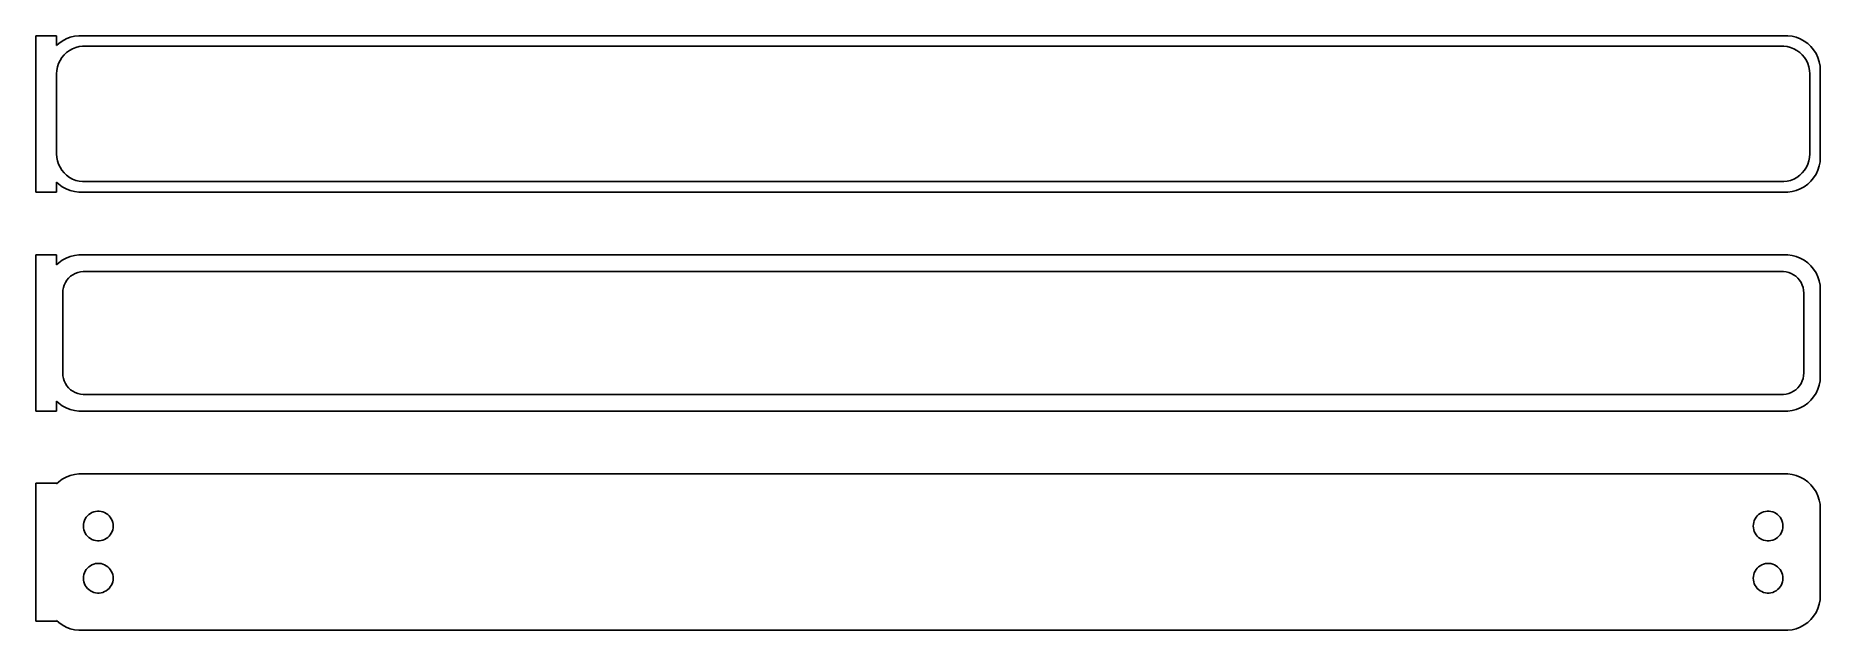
# Model space of a CAD drawing. Header units: metres. Extents: x -129 to 128, y 83 to 169.
import ezdxf

# ---------------------------------------------------------------- set-up
doc = ezdxf.new("R2010")
doc.units = ezdxf.units.M

msp = doc.modelspace()

# ---------------------------------------------------------------- linework, layer by layer
for p, q in [((-126, 168.74), (-129, 168.74)), ((-129, 168.74), (-129, 146.26)), ((-126, 167.309), (-126, 168.74)), ((-125.687, 167.603), (-126, 167.309)), ((-125.179, 167.972), (-125.687, 167.603)), ((-124.629, 168.274), (-125.179, 167.972)), ((-124.045, 168.505), (-124.629, 168.274)), ((-124.143, 166.627), (-123.703, 166.869)), ((-123.437, 168.661), (-124.045, 168.505)), ((-123.703, 166.869), (-123.236, 167.054)), ((-122.814, 168.74), (-123.437, 168.661)), ((-123.236, 167.054), (-122.75, 167.179)), ((122.814, 168.74), (-122.814, 168.74)), ((-122.75, 167.179), (-122.251, 167.242)), ((-122.251, 167.242), (122.251, 167.242)), ((122.251, 167.242), (122.75, 167.179)), ((122.75, 167.179), (123.236, 167.054)), ((123.437, 168.661), (122.814, 168.74)), ((123.236, 167.054), (123.703, 166.869)), ((124.045, 168.505), (123.437, 168.661)), ((123.703, 166.869), (124.143, 166.627)), ((124.629, 168.274), (124.045, 168.505)), ((125.179, 167.972), (124.629, 168.274)), ((125.687, 167.603), (125.179, 167.972)), ((126.145, 167.173), (125.687, 167.603)), ((126.545, 166.689), (126.145, 167.173)), ((-125.968, 163.751), (-125.874, 164.245)), ((-125.874, 164.245), (-125.719, 164.722)), ((-125.719, 164.722), (-125.505, 165.177)), ((-125.505, 165.177), (-125.236, 165.601)), ((-125.236, 165.601), (-124.916, 165.988)), ((-124.916, 165.988), (-124.55, 166.332)), ((-124.55, 166.332), (-124.143, 166.627)), ((124.143, 166.627), (124.55, 166.332)), ((124.55, 166.332), (124.916, 165.988)), ((124.916, 165.988), (125.236, 165.601)), ((125.236, 165.601), (125.505, 165.177)), ((125.505, 165.177), (125.719, 164.722)), ((125.719, 164.722), (125.874, 164.245)), ((125.874, 164.245), (125.968, 163.751)), ((126.882, 166.159), (126.545, 166.689)), ((127.149, 165.591), (126.882, 166.159)), ((127.343, 164.993), (127.149, 165.591)), ((127.461, 164.377), (127.343, 164.993)), ((127.5, 163.75), (127.461, 164.377)), ((-126, 163.25), (-125.968, 163.751)), ((-126, 151.75), (-126, 163.25)), ((125.968, 163.751), (126, 163.25)), ((126, 163.25), (126, 151.75)), ((127.5, 151.25), (127.5, 163.75)), ((-125.968, 151.249), (-126, 151.75)), ((126, 151.75), (125.968, 151.249)), ((-125.874, 150.755), (-125.968, 151.249)), ((-125.719, 150.278), (-125.874, 150.755)), ((-125.505, 149.823), (-125.719, 150.278)), ((-125.236, 149.399), (-125.505, 149.823)), ((-124.916, 149.012), (-125.236, 149.399)), ((-124.55, 148.668), (-124.916, 149.012)), ((124.916, 149.012), (124.55, 148.668)), ((125.236, 149.399), (124.916, 149.012)), ((125.505, 149.823), (125.236, 149.399)), ((125.719, 150.278), (125.505, 149.823)), ((125.874, 150.755), (125.719, 150.278)), ((125.968, 151.249), (125.874, 150.755)), ((126.545, 148.311), (126.882, 148.841)), ((126.882, 148.841), (127.149, 149.409)), ((127.149, 149.409), (127.343, 150.007)), ((127.343, 150.007), (127.461, 150.623)), ((127.461, 150.623), (127.5, 151.25)), ((-129, 146.26), (-126, 146.26)), ((-126, 147.691), (-125.687, 147.397)), ((-126, 146.26), (-126, 147.691)), ((-125.687, 147.397), (-125.179, 147.028)), ((-125.179, 147.028), (-124.629, 146.726)), ((-124.629, 146.726), (-124.045, 146.495)), ((-124.143, 148.373), (-124.55, 148.668)), ((-123.703, 148.131), (-124.143, 148.373)), ((-124.045, 146.495), (-123.437, 146.339)), ((-123.236, 147.946), (-123.703, 148.131)), ((-123.437, 146.339), (-122.814, 146.26)), ((-122.75, 147.821), (-123.236, 147.946)), ((-122.814, 146.26), (122.814, 146.26)), ((-122.251, 147.758), (-122.75, 147.821)), ((122.251, 147.758), (-122.251, 147.758)), ((122.75, 147.821), (122.251, 147.758)), ((123.236, 147.946), (122.75, 147.821)), ((122.814, 146.26), (123.437, 146.339)), ((123.703, 148.131), (123.236, 147.946)), ((123.437, 146.339), (124.045, 146.495)), ((124.143, 148.373), (123.703, 148.131)), ((124.045, 146.495), (124.629, 146.726)), ((124.55, 148.668), (124.143, 148.373)), ((124.629, 146.726), (125.179, 147.028)), ((125.179, 147.028), (125.687, 147.397)), ((125.687, 147.397), (126.145, 147.827)), ((126.145, 147.827), (126.545, 148.311)), ((-126, 137.229), (-129, 137.229)), ((-129, 137.229), (-129, 114.771)), ((-126, 135.809), (-126, 137.229)), ((-125.687, 136.103), (-126, 135.809)), ((-125.179, 136.472), (-125.687, 136.103)), ((-124.629, 136.774), (-125.179, 136.472)), ((-124.045, 137.005), (-124.629, 136.774)), ((-123.437, 137.161), (-124.045, 137.005)), ((-122.814, 137.24), (-123.437, 137.161)), ((122.814, 137.24), (-122.814, 137.24)), ((123.437, 137.161), (122.814, 137.24)), ((124.045, 137.005), (123.437, 137.161)), ((124.629, 136.774), (124.045, 137.005)), ((125.179, 136.472), (124.629, 136.774)), ((125.687, 136.103), (125.179, 136.472)), ((126.145, 135.673), (125.687, 136.103)), ((-124.728, 133.25), (-124.518, 133.58)), ((-124.518, 133.58), (-124.269, 133.881)), ((-124.269, 133.881), (-123.984, 134.149)), ((-123.984, 134.149), (-123.668, 134.378)), ((-123.668, 134.378), (-123.325, 134.567)), ((-123.325, 134.567), (-122.962, 134.711)), ((-122.962, 134.711), (-122.583, 134.808)), ((-122.583, 134.808), (-122.195, 134.857)), ((-122.195, 134.857), (122.195, 134.857)), ((122.195, 134.857), (122.583, 134.808)), ((122.583, 134.808), (122.962, 134.711)), ((122.962, 134.711), (123.325, 134.567)), ((123.325, 134.567), (123.668, 134.378)), ((123.668, 134.378), (123.984, 134.149)), ((123.984, 134.149), (124.269, 133.881)), ((124.269, 133.881), (124.518, 133.58)), ((124.518, 133.58), (124.728, 133.25)), ((126.545, 135.189), (126.145, 135.673)), ((126.882, 134.659), (126.545, 135.189)), ((127.149, 134.091), (126.882, 134.659)), ((127.343, 133.493), (127.149, 134.091)), ((127.461, 132.877), (127.343, 133.493)), ((-125.113, 131.75), (-125.088, 132.14)), ((-125.113, 120.25), (-125.113, 131.75)), ((-125.088, 132.14), (-125.015, 132.524)), ((-125.015, 132.524), (-124.894, 132.896)), ((-124.894, 132.896), (-124.728, 133.25)), ((124.728, 133.25), (124.894, 132.896)), ((124.894, 132.896), (125.015, 132.524)), ((125.015, 132.524), (125.088, 132.14)), ((125.088, 132.14), (125.113, 131.75)), ((125.113, 131.75), (125.113, 120.25)), ((127.5, 132.25), (127.461, 132.877)), ((127.5, 119.75), (127.5, 132.25)), ((-125.088, 119.86), (-125.113, 120.25)), ((-125.015, 119.476), (-125.088, 119.86)), ((-124.894, 119.104), (-125.015, 119.476)), ((-124.728, 118.75), (-124.894, 119.104)), ((-124.518, 118.42), (-124.728, 118.75)), ((-124.269, 118.119), (-124.518, 118.42)), ((-123.984, 117.851), (-124.269, 118.119)), ((124.269, 118.119), (123.984, 117.851)), ((124.518, 118.42), (124.269, 118.119)), ((124.728, 118.75), (124.518, 118.42)), ((124.894, 119.104), (124.728, 118.75)), ((125.015, 119.476), (124.894, 119.104)), ((125.088, 119.86), (125.015, 119.476)), ((125.113, 120.25), (125.088, 119.86)), ((127.149, 117.909), (127.343, 118.507)), ((127.343, 118.507), (127.461, 119.123)), ((127.461, 119.123), (127.5, 119.75)), ((-126, 114.771), (-126, 116.191)), ((-126, 116.191), (-125.687, 115.897)), ((-125.687, 115.897), (-125.179, 115.528)), ((-125.179, 115.528), (-124.629, 115.226)), ((-123.668, 117.622), (-123.984, 117.851)), ((-123.325, 117.433), (-123.668, 117.622)), ((-122.962, 117.289), (-123.325, 117.433)), ((-122.583, 117.192), (-122.962, 117.289)), ((-122.195, 117.143), (-122.583, 117.192)), ((122.195, 117.143), (-122.195, 117.143)), ((122.583, 117.192), (122.195, 117.143)), ((122.962, 117.289), (122.583, 117.192)), ((123.325, 117.433), (122.962, 117.289)), ((123.668, 117.622), (123.325, 117.433)), ((123.984, 117.851), (123.668, 117.622)), ((124.629, 115.226), (125.179, 115.528)), ((125.179, 115.528), (125.687, 115.897)), ((125.687, 115.897), (126.145, 116.327)), ((126.145, 116.327), (126.545, 116.811)), ((126.545, 116.811), (126.882, 117.341)), ((126.882, 117.341), (127.149, 117.909)), ((-129, 114.771), (-126, 114.771)), ((-124.629, 115.226), (-124.045, 114.995)), ((-124.045, 114.995), (-123.437, 114.839)), ((-123.437, 114.839), (-122.814, 114.76)), ((-122.814, 114.76), (122.814, 114.76)), ((122.814, 114.76), (123.437, 114.839)), ((123.437, 114.839), (124.045, 114.995)), ((124.045, 114.995), (124.629, 115.226)), ((-124.629, 105.274), (-125.179, 104.972)), ((-124.045, 105.505), (-124.629, 105.274)), ((-123.437, 105.661), (-124.045, 105.505)), ((-122.814, 105.74), (-123.437, 105.661)), ((122.814, 105.74), (-122.814, 105.74)), ((123.437, 105.661), (122.814, 105.74)), ((124.045, 105.505), (123.437, 105.661)), ((124.629, 105.274), (124.045, 105.505)), ((125.179, 104.972), (124.629, 105.274)), ((-126, 104.403), (-129, 104.403)), ((-129, 104.403), (-129, 84.5974)), ((-125.687, 104.603), (-126, 104.309)), ((-126, 104.309), (-126, 104.403)), ((-125.179, 104.972), (-125.687, 104.603)), ((125.687, 104.603), (125.179, 104.972)), ((126.145, 104.173), (125.687, 104.603)), ((126.545, 103.689), (126.145, 104.173)), ((126.882, 103.159), (126.545, 103.689)), ((127.149, 102.591), (126.882, 103.159)), ((-121.361, 99.8953), (-121.144, 100.053)), ((-121.144, 100.053), (-120.909, 100.182)), ((-120.909, 100.182), (-120.66, 100.281)), ((-120.66, 100.281), (-120.4, 100.347)), ((-120.4, 100.347), (-120.134, 100.381)), ((-120.134, 100.381), (-119.866, 100.381)), ((-119.866, 100.381), (-119.6, 100.347)), ((-119.6, 100.347), (-119.34, 100.281)), ((-119.34, 100.281), (-119.091, 100.182)), ((-119.091, 100.182), (-118.856, 100.053)), ((-118.856, 100.053), (-118.639, 99.8953)), ((118.639, 99.8953), (118.856, 100.053)), ((118.856, 100.053), (119.091, 100.182)), ((119.091, 100.182), (119.34, 100.281)), ((119.34, 100.281), (119.6, 100.347)), ((119.6, 100.347), (119.866, 100.381)), ((119.866, 100.381), (120.134, 100.381)), ((120.134, 100.381), (120.4, 100.347)), ((120.4, 100.347), (120.66, 100.281)), ((120.66, 100.281), (120.909, 100.182)), ((120.909, 100.182), (121.144, 100.053)), ((121.144, 100.053), (121.361, 99.8953)), ((127.343, 101.993), (127.149, 102.591)), ((127.461, 101.377), (127.343, 101.993)), ((127.5, 100.75), (127.461, 101.377)), ((127.5, 88.25), (127.5, 100.75)), ((-122.135, 98.25), (-122.118, 98.5176)), ((-122.118, 97.9824), (-122.135, 98.25)), ((-122.118, 98.5176), (-122.068, 98.781)), ((-122.068, 97.719), (-122.118, 97.9824)), ((-122.068, 98.781), (-121.985, 99.036)), ((-121.985, 97.4639), (-122.068, 97.719)), ((-121.985, 99.036), (-121.871, 99.2787)), ((-121.871, 99.2787), (-121.727, 99.5051)), ((-121.727, 99.5051), (-121.557, 99.7117)), ((-121.557, 99.7117), (-121.361, 99.8953)), ((-118.639, 99.8953), (-118.443, 99.7117)), ((-118.443, 99.7117), (-118.273, 99.5051)), ((-118.273, 99.5051), (-118.129, 99.2787)), ((-118.129, 99.2787), (-118.015, 99.036)), ((-118.015, 99.036), (-117.932, 98.781)), ((-117.932, 97.719), (-118.015, 97.4639)), ((-117.932, 98.781), (-117.882, 98.5176)), ((-117.882, 97.9824), (-117.932, 97.719)), ((-117.882, 98.5176), (-117.865, 98.25)), ((-117.865, 98.25), (-117.882, 97.9824)), ((117.865, 98.25), (117.882, 98.5176)), ((117.882, 97.9824), (117.865, 98.25)), ((117.882, 98.5176), (117.932, 98.781)), ((117.932, 97.719), (117.882, 97.9824)), ((117.932, 98.781), (118.015, 99.036)), ((118.015, 97.4639), (117.932, 97.719)), ((118.015, 99.036), (118.129, 99.2787)), ((118.129, 99.2787), (118.273, 99.5051)), ((118.273, 99.5051), (118.443, 99.7117)), ((118.443, 99.7117), (118.639, 99.8953)), ((121.361, 99.8953), (121.557, 99.7117)), ((121.557, 99.7117), (121.727, 99.5051)), ((121.727, 99.5051), (121.871, 99.2787)), ((121.871, 99.2787), (121.985, 99.036)), ((121.985, 99.036), (122.068, 98.781)), ((122.068, 97.719), (121.985, 97.4639)), ((122.068, 98.781), (122.118, 98.5176)), ((122.118, 97.9824), (122.068, 97.719)), ((122.118, 98.5176), (122.135, 98.25)), ((122.135, 98.25), (122.118, 97.9824)), ((-121.871, 97.2213), (-121.985, 97.4639)), ((-121.727, 96.9949), (-121.871, 97.2213)), ((-121.557, 96.7883), (-121.727, 96.9949)), ((-121.361, 96.6047), (-121.557, 96.7883)), ((-121.144, 96.4471), (-121.361, 96.6047)), ((-120.909, 96.3179), (-121.144, 96.4471)), ((-120.66, 96.2192), (-120.909, 96.3179)), ((-120.4, 96.1525), (-120.66, 96.2192)), ((-120.134, 96.1189), (-120.4, 96.1525)), ((-119.866, 96.1189), (-120.134, 96.1189)), ((-119.6, 96.1525), (-119.866, 96.1189)), ((-119.34, 96.2192), (-119.6, 96.1525)), ((-119.091, 96.3179), (-119.34, 96.2192)), ((-118.856, 96.4471), (-119.091, 96.3179)), ((-118.639, 96.6047), (-118.856, 96.4471)), ((-118.443, 96.7883), (-118.639, 96.6047)), ((-118.273, 96.9949), (-118.443, 96.7883)), ((-118.129, 97.2213), (-118.273, 96.9949)), ((-118.015, 97.4639), (-118.129, 97.2213)), ((118.129, 97.2213), (118.015, 97.4639)), ((118.273, 96.9949), (118.129, 97.2213)), ((118.443, 96.7883), (118.273, 96.9949)), ((118.639, 96.6047), (118.443, 96.7883)), ((118.856, 96.4471), (118.639, 96.6047)), ((119.091, 96.3179), (118.856, 96.4471)), ((119.34, 96.2192), (119.091, 96.3179)), ((119.6, 96.1525), (119.34, 96.2192)), ((119.866, 96.1189), (119.6, 96.1525)), ((120.134, 96.1189), (119.866, 96.1189)), ((120.4, 96.1525), (120.134, 96.1189)), ((120.66, 96.2192), (120.4, 96.1525)), ((120.909, 96.3179), (120.66, 96.2192)), ((121.144, 96.4471), (120.909, 96.3179)), ((121.361, 96.6047), (121.144, 96.4471)), ((121.557, 96.7883), (121.361, 96.6047)), ((121.727, 96.9949), (121.557, 96.7883)), ((121.871, 97.2213), (121.727, 96.9949)), ((121.985, 97.4639), (121.871, 97.2213)), ((-121.557, 92.2117), (-121.361, 92.3953)), ((-121.361, 92.3953), (-121.144, 92.5529)), ((-121.144, 92.5529), (-120.909, 92.6821)), ((-120.909, 92.6821), (-120.66, 92.7808)), ((-120.66, 92.7808), (-120.4, 92.8475)), ((-120.4, 92.8475), (-120.134, 92.8811)), ((-120.134, 92.8811), (-119.866, 92.8811)), ((-119.866, 92.8811), (-119.6, 92.8475)), ((-119.6, 92.8475), (-119.34, 92.7808)), ((-119.34, 92.7808), (-119.091, 92.6821)), ((-119.091, 92.6821), (-118.856, 92.5529)), ((-118.856, 92.5529), (-118.639, 92.3953)), ((-118.639, 92.3953), (-118.443, 92.2117)), ((118.443, 92.2117), (118.639, 92.3953)), ((118.639, 92.3953), (118.856, 92.5529)), ((118.856, 92.5529), (119.091, 92.6821)), ((119.091, 92.6821), (119.34, 92.7808)), ((119.34, 92.7808), (119.6, 92.8475)), ((119.6, 92.8475), (119.866, 92.8811)), ((119.866, 92.8811), (120.134, 92.8811)), ((120.134, 92.8811), (120.4, 92.8475)), ((120.4, 92.8475), (120.66, 92.7808)), ((120.66, 92.7808), (120.909, 92.6821)), ((120.909, 92.6821), (121.144, 92.5529)), ((121.144, 92.5529), (121.361, 92.3953)), ((121.361, 92.3953), (121.557, 92.2117)), ((-122.135, 90.75), (-122.118, 91.0176)), ((-122.118, 90.4824), (-122.135, 90.75)), ((-122.118, 91.0176), (-122.068, 91.281)), ((-122.068, 90.219), (-122.118, 90.4824)), ((-122.068, 91.281), (-121.985, 91.5361)), ((-121.985, 89.964), (-122.068, 90.219)), ((-121.985, 91.5361), (-121.871, 91.7787)), ((-121.871, 89.7213), (-121.985, 89.964)), ((-121.871, 91.7787), (-121.727, 92.0051)), ((-121.727, 92.0051), (-121.557, 92.2117)), ((-118.443, 92.2117), (-118.273, 92.0051)), ((-118.273, 92.0051), (-118.129, 91.7787)), ((-118.129, 91.7787), (-118.015, 91.5361)), ((-118.015, 89.964), (-118.129, 89.7213)), ((-118.015, 91.5361), (-117.932, 91.281)), ((-117.932, 90.219), (-118.015, 89.964)), ((-117.932, 91.281), (-117.882, 91.0176)), ((-117.882, 90.4824), (-117.932, 90.219)), ((-117.882, 91.0176), (-117.865, 90.75)), ((-117.865, 90.75), (-117.882, 90.4824)), ((117.865, 90.75), (117.882, 91.0176)), ((117.882, 90.4824), (117.865, 90.75)), ((117.882, 91.0176), (117.932, 91.281)), ((117.932, 90.219), (117.882, 90.4824)), ((117.932, 91.281), (118.015, 91.5361)), ((118.015, 89.964), (117.932, 90.219)), ((118.015, 91.5361), (118.129, 91.7787)), ((118.129, 89.7213), (118.015, 89.964)), ((118.129, 91.7787), (118.273, 92.0051)), ((118.273, 92.0051), (118.443, 92.2117)), ((121.557, 92.2117), (121.727, 92.0051)), ((121.727, 92.0051), (121.871, 91.7787)), ((121.871, 91.7787), (121.985, 91.5361)), ((121.985, 89.964), (121.871, 89.7213)), ((121.985, 91.5361), (122.068, 91.281)), ((122.068, 90.219), (121.985, 89.964)), ((122.068, 91.281), (122.118, 91.0176)), ((122.118, 90.4824), (122.068, 90.219)), ((122.118, 91.0176), (122.135, 90.75)), ((122.135, 90.75), (122.118, 90.4824)), ((-121.727, 89.4949), (-121.871, 89.7213)), ((-121.557, 89.2883), (-121.727, 89.4949)), ((-121.361, 89.1047), (-121.557, 89.2883)), ((-121.144, 88.9471), (-121.361, 89.1047)), ((-120.909, 88.8179), (-121.144, 88.9471)), ((-120.66, 88.7192), (-120.909, 88.8179)), ((-120.4, 88.6525), (-120.66, 88.7192)), ((-120.134, 88.6189), (-120.4, 88.6525)), ((-119.866, 88.6189), (-120.134, 88.6189)), ((-119.6, 88.6525), (-119.866, 88.6189)), ((-119.34, 88.7192), (-119.6, 88.6525)), ((-119.091, 88.8179), (-119.34, 88.7192)), ((-118.856, 88.9471), (-119.091, 88.8179)), ((-118.639, 89.1047), (-118.856, 88.9471)), ((-118.443, 89.2883), (-118.639, 89.1047)), ((-118.273, 89.4949), (-118.443, 89.2883)), ((-118.129, 89.7213), (-118.273, 89.4949)), ((118.273, 89.4949), (118.129, 89.7213)), ((118.443, 89.2883), (118.273, 89.4949)), ((118.639, 89.1047), (118.443, 89.2883)), ((118.856, 88.9471), (118.639, 89.1047)), ((119.091, 88.8179), (118.856, 88.9471)), ((119.34, 88.7192), (119.091, 88.8179)), ((119.6, 88.6525), (119.34, 88.7192)), ((119.866, 88.6189), (119.6, 88.6525)), ((120.134, 88.6189), (119.866, 88.6189)), ((120.4, 88.6525), (120.134, 88.6189)), ((120.66, 88.7192), (120.4, 88.6525)), ((120.909, 88.8179), (120.66, 88.7192)), ((121.144, 88.9471), (120.909, 88.8179)), ((121.361, 89.1047), (121.144, 88.9471)), ((121.557, 89.2883), (121.361, 89.1047)), ((121.727, 89.4949), (121.557, 89.2883)), ((121.871, 89.7213), (121.727, 89.4949)), ((127.343, 87.0066), (127.461, 87.6233)), ((127.461, 87.6233), (127.5, 88.25)), ((-126, 84.5974), (-126, 84.6913)), ((-126, 84.6913), (-125.687, 84.3974)), ((125.687, 84.3974), (126.145, 84.8273)), ((126.145, 84.8273), (126.545, 85.3111)), ((126.545, 85.3111), (126.882, 85.8412)), ((126.882, 85.8412), (127.149, 86.4094)), ((127.149, 86.4094), (127.343, 87.0066)), ((-129, 84.5974), (-126, 84.5974)), ((-125.687, 84.3974), (-125.179, 84.0284)), ((-125.179, 84.0284), (-124.629, 83.7259)), ((-124.629, 83.7259), (-124.045, 83.4947)), ((-124.045, 83.4947), (-123.437, 83.3386)), ((-123.437, 83.3386), (-122.814, 83.2599)), ((-122.814, 83.2599), (122.814, 83.2599)), ((122.814, 83.2599), (123.437, 83.3386)), ((123.437, 83.3386), (124.045, 83.4947)), ((124.045, 83.4947), (124.629, 83.7259)), ((124.629, 83.7259), (125.179, 84.0284)), ((125.179, 84.0284), (125.687, 84.3974))]:
    msp.add_line(p, q)

doc.saveas('drawing.dxf')
